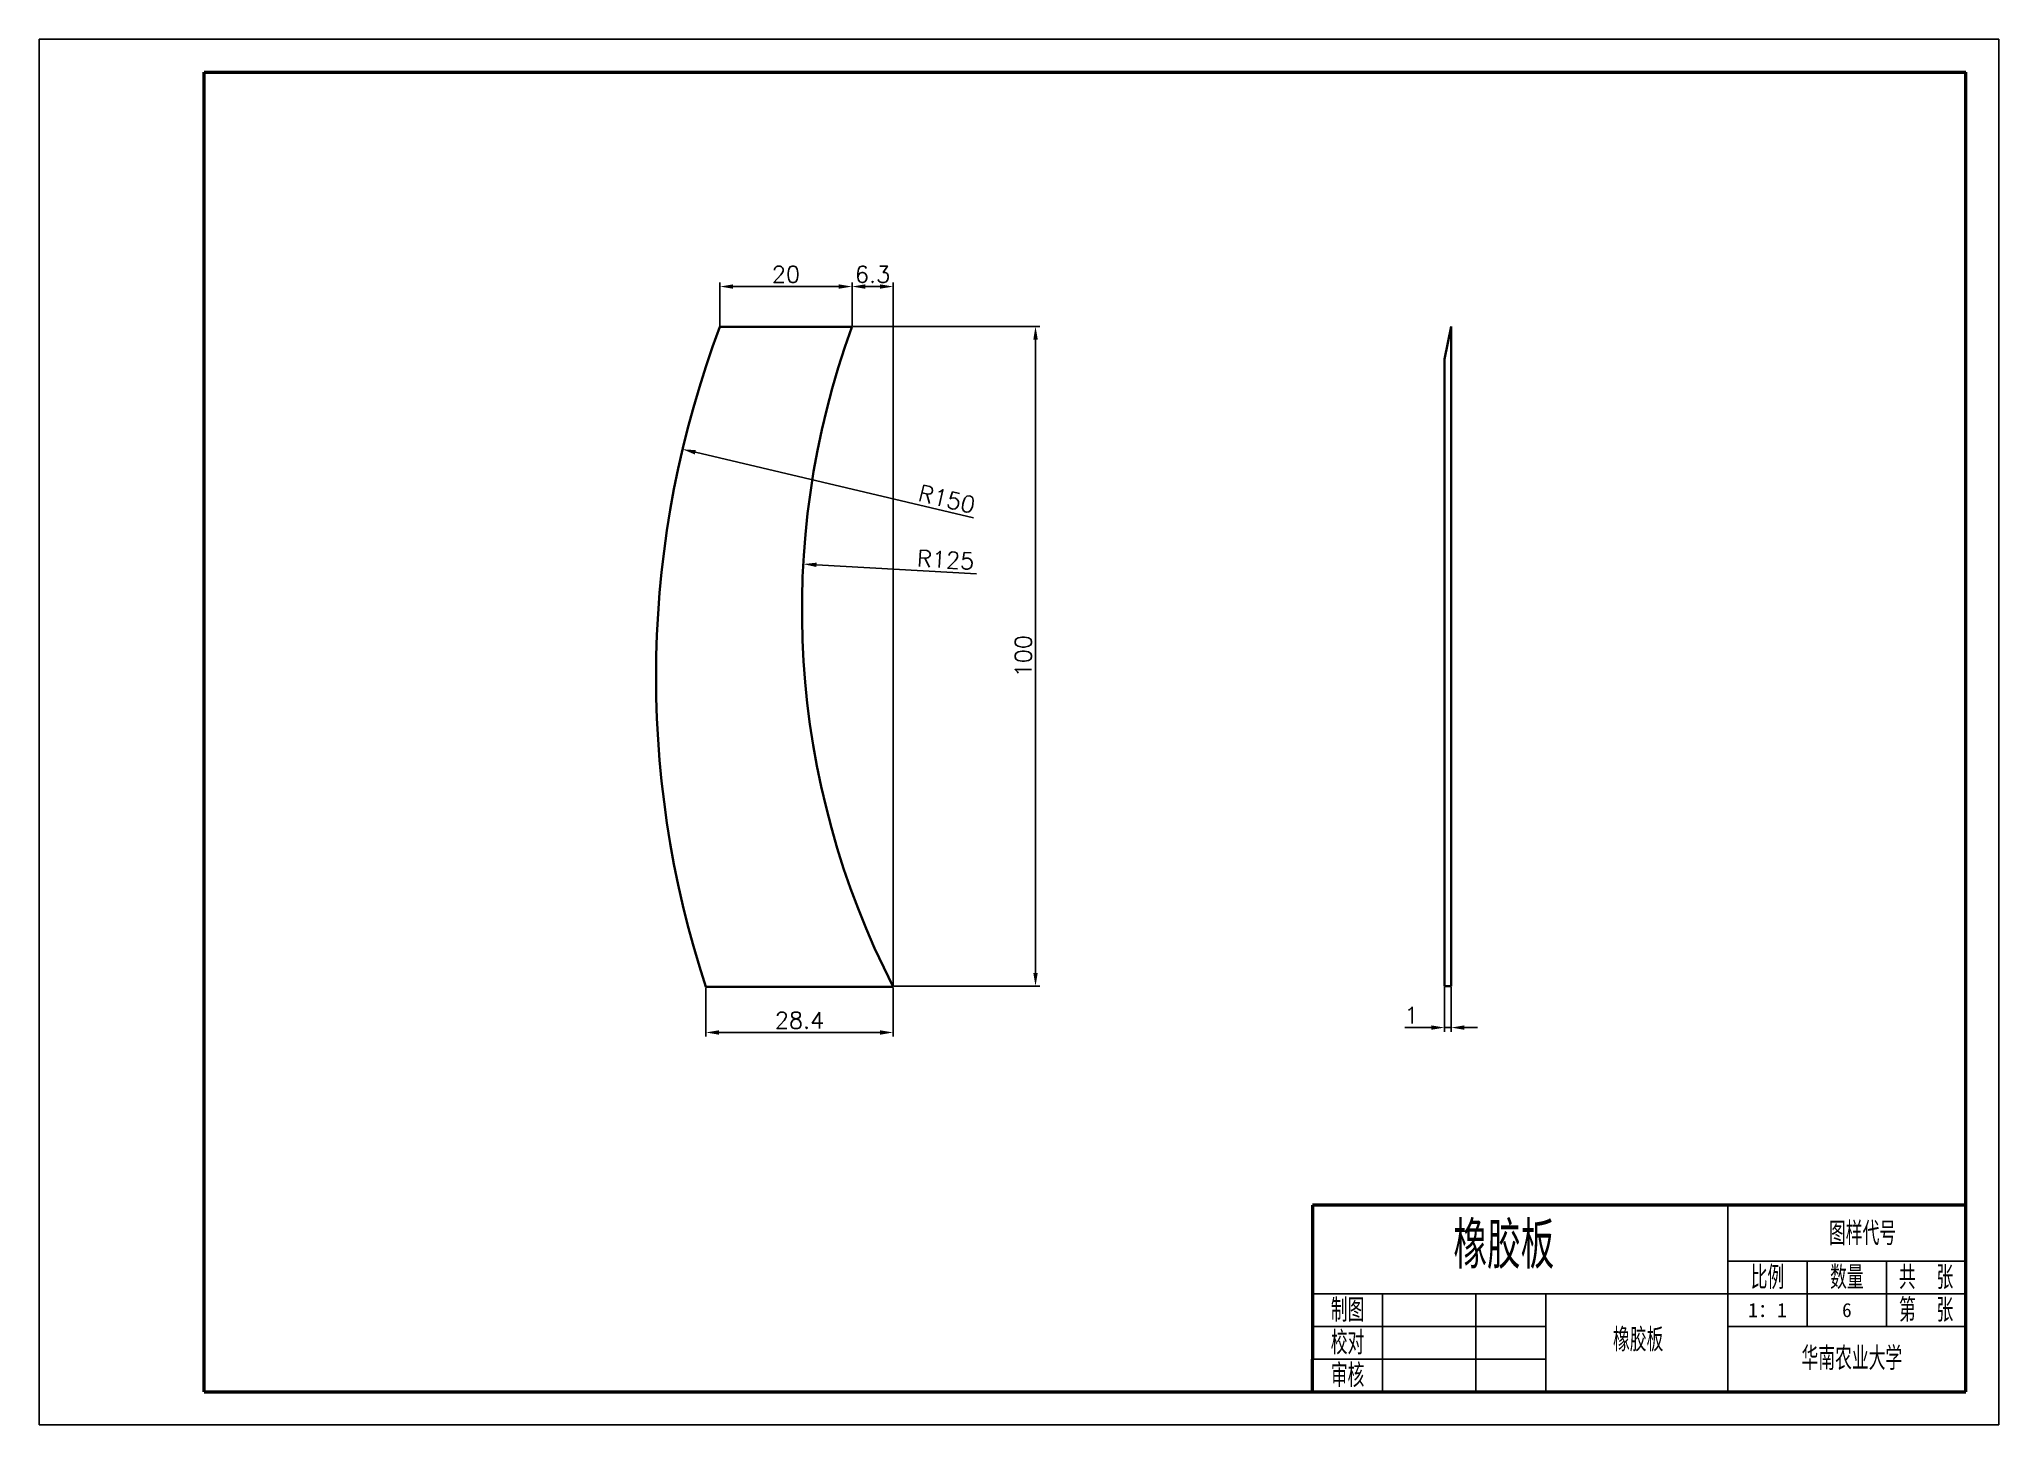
# Model space of a CAD drawing. Header units: millimetres. Extents: x 406 to 703, y 556 to 766.
import ezdxf
from ezdxf.enums import TextEntityAlignment as Align

# ---------------------------------------------------------------- set-up
doc = ezdxf.new("R2010")
doc.units = ezdxf.units.MM
doc.header["$LTSCALE"] = 0.3
doc.header["$PDMODE"] = 3
doc.layers.get('Defpoints').update_dxf_attribs({"lineweight": 25})
for name, color, linetype, lineweight in [('图框', 7, 'Continuous', 25), ('尺寸线', 7, 'Continuous', 25), ('粗实线', 7, 'Continuous', 35)]:
    doc.layers.add(name, color=color, linetype=linetype, lineweight=lineweight)
doc.styles.get("Standard").update_dxf_attribs({"font": '', "height": 1.23})
doc.styles.add('我的样式', font='txt.shx', dxfattribs={"bigfont": 'gbcbig.shx'})
doc.styles.get('Standard').set_extended_font_data('SimSun')
doc.dimstyles.new('标注样式', dxfattribs={"dimscale": 0.5, "dimtxt": 5, "dimasz": 4, "dimexe": 1.25, "dimexo": 0.2, "dimgap": 1.2, "dimtad": 1, "dimdec": 1, "dimdsep": 46, "dimtxsty": '我的样式', "dimcen": 2.5, "dimclrd": 256, "dimclre": 256, "dimclrt": 256, "dimadec": 0, "dimazin": 0, "dimtfac": 1, "dimtdec": 1, "dimtmove": 0, "dimatfit": 3, "dimfxl": 1, "dimarcsym": 0})

# ---------------------------------------------------------------- blocks, each defined once
blk = doc.blocks.new('*D55')
at = {"layer": 'Defpoints', "color": 0, "lineweight": 0, "transparency": 16777216}
for p in [(619.39, 622.42), (620.39, 622.42), (619.39, 616.13)]:
    blk.add_point(p, dxfattribs=at)
at = {"layer": '尺寸线', "lineweight": -2, "transparency": 16777216}
for p, q in [((619.39, 622.32), (619.39, 615.51)), ((620.39, 622.32), (620.39, 615.51)), ((617.39, 616.13), (613.35, 616.13)), ((620.39, 616.13), (619.39, 616.13)), ((622.39, 616.13), (624.39, 616.13))]:
    blk.add_line(p, q, dxfattribs=at)
at = {"layer": '尺寸线', "lineweight": 0, "transparency": 16777216}
for points in [[(617.39, 616.46), (617.39, 615.8), (619.39, 616.13)], [(622.39, 616.46), (622.39, 615.8), (620.39, 616.13)]]:
    blk.add_solid(points, dxfattribs=at)
at = {"layer": '尺寸线', "transparency": 16777216, "insert": (614.37, 617.98), "char_height": 2.5, "attachment_point": 5, "style": '我的样式'}
blk.add_mtext('1', dxfattribs=at)
blk = doc.blocks.new('*D56')
at = {"layer": 'Defpoints', "color": 0, "lineweight": 0, "transparency": 16777216}
for p in [(507.44, 622.32), (535.84, 622.32), (535.84, 615.39)]:
    blk.add_point(p, dxfattribs=at)
at = {"layer": '尺寸线', "lineweight": -2, "transparency": 16777216}
for p, q in [((507.44, 622.22), (507.44, 614.76)), ((535.84, 622.22), (535.84, 614.76)), ((509.44, 615.39), (533.84, 615.39))]:
    blk.add_line(p, q, dxfattribs=at)
at = {"layer": '尺寸线', "lineweight": 0, "transparency": 16777216}
for points in [[(509.44, 615.72), (509.44, 615.05), (507.44, 615.39)], [(533.84, 615.72), (533.84, 615.05), (535.84, 615.39)]]:
    blk.add_solid(points, dxfattribs=at)
at = {"layer": '尺寸线', "transparency": 16777216, "insert": (521.64, 617.24), "char_height": 2.5, "attachment_point": 5, "style": '我的样式'}
blk.add_mtext('28.4', dxfattribs=at)
blk = doc.blocks.new('*D57')
at = {"layer": 'Defpoints', "color": 0, "lineweight": 0, "transparency": 16777216}
for p in [(509.56, 728.45), (509.56, 722.32), (529.59, 722.32)]:
    blk.add_point(p, dxfattribs=at)
at = {"layer": '尺寸线', "lineweight": -2, "transparency": 16777216}
for p, q in [((509.56, 722.42), (509.56, 729.08)), ((527.59, 728.45), (511.56, 728.45)), ((529.59, 722.42), (529.59, 729.08))]:
    blk.add_line(p, q, dxfattribs=at)
at = {"layer": '尺寸线', "lineweight": 0, "transparency": 16777216}
for points in [[(511.56, 728.78), (511.56, 728.12), (509.56, 728.45)], [(527.59, 728.78), (527.59, 728.12), (529.59, 728.45)]]:
    blk.add_solid(points, dxfattribs=at)
at = {"layer": '尺寸线', "transparency": 16777216, "insert": (519.57, 730.3), "char_height": 2.5, "attachment_point": 5, "style": '我的样式'}
blk.add_mtext('20', dxfattribs=at)
blk = doc.blocks.new('*D58')
at = {"layer": 'Defpoints', "color": 0, "lineweight": 0, "transparency": 16777216}
for p in [(535.84, 728.45), (529.59, 722.32), (535.84, 622.32)]:
    blk.add_point(p, dxfattribs=at)
at = {"layer": '尺寸线', "lineweight": -2, "transparency": 16777216}
for p, q in [((529.59, 722.42), (529.59, 729.08)), ((531.59, 728.45), (533.84, 728.45)), ((535.84, 622.42), (535.84, 729.08))]:
    blk.add_line(p, q, dxfattribs=at)
at = {"layer": '尺寸线', "lineweight": 0, "transparency": 16777216}
for points in [[(531.59, 728.78), (531.59, 728.12), (529.59, 728.45)], [(533.84, 728.78), (533.84, 728.12), (535.84, 728.45)]]:
    blk.add_solid(points, dxfattribs=at)
at = {"layer": '尺寸线', "transparency": 16777216, "insert": (532.71, 730.3), "char_height": 2.5, "attachment_point": 5, "style": '我的样式'}
blk.add_mtext('6.3', dxfattribs=at)
blk = doc.blocks.new('*D59')
at = {"layer": 'Defpoints', "color": 0, "lineweight": 0, "transparency": 16777216}
for p in [(522.2, 686.38), (647.01, 679.47)]:
    blk.add_point(p, dxfattribs=at)
at = {"layer": '尺寸线', "lineweight": -2, "transparency": 16777216}
blk.add_line((548.45, 684.93), (524.2, 686.27), dxfattribs=at)
at = {"layer": '尺寸线', "lineweight": 0, "transparency": 16777216}
blk.add_solid([(524.22, 686.6), (524.18, 685.94), (522.2, 686.38)], dxfattribs=at)
at = {"layer": '尺寸线', "transparency": 16777216, "insert": (543.79, 687.04), "char_height": 2.5, "attachment_point": 5, "rotation": 356.8311, "style": '我的样式'}
blk.add_mtext('R125', dxfattribs=at)
blk = doc.blocks.new('*D60')
at = {"layer": 'Defpoints', "color": 0, "lineweight": 0, "transparency": 16777216}
for p in [(503.9, 703.79), (649.89, 669.32)]:
    blk.add_point(p, dxfattribs=at)
at = {"layer": '尺寸线', "lineweight": -2, "transparency": 16777216}
blk.add_line((547.98, 693.38), (505.85, 703.33), dxfattribs=at)
at = {"layer": '尺寸线', "lineweight": 0, "transparency": 16777216}
blk.add_solid([(505.92, 703.65), (505.77, 703), (503.9, 703.79)], dxfattribs=at)
at = {"layer": '尺寸线', "transparency": 16777216, "insert": (543.97, 696.23), "char_height": 2.5, "attachment_point": 5, "rotation": 346.715, "style": '我的样式'}
blk.add_mtext('R150', dxfattribs=at)
blk = doc.blocks.new('*D69')
at = {"layer": 'Defpoints', "color": 0, "lineweight": 0, "transparency": 16777216}
for p in [(529.59, 722.42), (535.84, 622.42), (557.4, 622.42)]:
    blk.add_point(p, dxfattribs=at)
at = {"layer": '尺寸线', "lineweight": -2, "transparency": 16777216}
for p, q in [((529.69, 722.42), (558.03, 722.42)), ((557.4, 720.42), (557.4, 624.42)), ((535.94, 622.42), (558.03, 622.42))]:
    blk.add_line(p, q, dxfattribs=at)
at = {"layer": '尺寸线', "lineweight": 0, "transparency": 16777216}
for points in [[(557.07, 720.42), (557.74, 720.42), (557.4, 722.42)], [(557.07, 624.42), (557.74, 624.42), (557.4, 622.42)]]:
    blk.add_solid(points, dxfattribs=at)
at = {"layer": '尺寸线', "transparency": 16777216, "insert": (555.55, 672.42), "char_height": 2.5, "attachment_point": 5, "rotation": 90, "style": '我的样式'}
blk.add_mtext('100', dxfattribs=at)

msp = doc.modelspace()

# ---------------------------------------------------------------- linework, layer by layer
at = {"layer": '图框', "color": 0, "lineweight": -3}
for p, q in [((703.4, 765.94), (406.4, 765.94)), ((406.4, 765.94), (406.4, 555.92)), ((703.4, 555.92), (703.4, 765.94)), ((662.33, 560.92), (662.33, 589.21)), ((698.4, 560.92), (698.4, 589.21)), ((662.33, 580.72), (698.4, 580.72)), ((686.38, 580.72), (674.35, 580.72)), ((674.35, 580.72), (674.35, 570.82)), ((686.38, 570.82), (686.38, 580.72)), ((599.4, 575.77), (610, 575.77)), ((610, 575.77), (624.15, 575.77)), ((610, 570.82), (610, 575.77)), ((624.15, 570.82), (624.15, 575.77)), ((624.15, 575.77), (698.4, 575.77)), ((634.75, 575.77), (634.75, 560.92)), ((599.4, 570.82), (610, 570.82)), ((610, 560.92), (610, 570.82)), ((610, 570.82), (624.15, 570.82)), ((624.15, 560.92), (624.15, 570.82)), ((624.15, 570.82), (634.75, 570.82)), ((624.15, 570.82), (634.75, 570.82)), ((662.33, 570.82), (698.4, 570.82)), ((599.4, 565.87), (610, 565.87)), ((610, 565.87), (624.15, 565.87)), ((624.15, 565.87), (634.75, 565.87)), ((698.4, 560.92), (599.4, 560.92)), ((674.35, 560.92), (662.33, 560.92)), ((698.4, 560.92), (686.38, 560.92)), ((406.4, 555.92), (703.4, 555.92)), ((406.4, 555.92), (703.4, 555.92))]:
    msp.add_line(p, q, dxfattribs=at)
at = {"layer": '图框', "color": 0, "lineweight": 50}
for p, q in [((431.4, 760.92), (698.4, 760.92)), ((431.4, 560.92), (431.4, 760.92)), ((698.4, 560.92), (698.4, 760.92)), ((698.4, 589.21), (599.4, 589.21)), ((599.4, 589.21), (599.4, 565.87)), ((599.4, 560.92), (599.4, 565.87)), ((431.4, 560.92), (698.4, 560.92))]:
    msp.add_line(p, q, dxfattribs=at)
at = {"layer": '粗实线'}
for p, q in [((529.59, 722.32), (509.56, 722.32)), ((620.39, 722.42), (619.39, 717.42)), ((620.39, 722.42), (620.39, 622.42)), ((619.39, 717.42), (619.39, 622.42)), ((535.84, 622.32), (507.44, 622.32)), ((619.39, 622.42), (620.39, 622.42))]:
    msp.add_line(p, q, dxfattribs=at)
for centre, radius, start, end in [((649.89, 669.32), 150, 159.3087, 198.2602), ((647.01, 679.47), 125, 159.9537, 207.2079)]:
    msp.add_arc(centre, radius, start, end, dxfattribs=at)

# ---------------------------------------------------------------- texts
at = {"layer": '图框', "color": 0, "lineweight": -3, "char_height": 3.536, "attachment_point": 5, "style": '我的样式'}
for s, insert, width in [('比例', (668.34, 578.25), 12.0214), ('数量', (680.37, 578.25), 12.0214), ('共 张', (692.39, 578.25), 12.0214), ('{\\C0;制图}', (604.7, 573.3), 10.6071), ('第 张', (692.39, 573.3), 12.0214), ('校对', (604.7, 568.35), 10.6071), ('审核', (604.7, 563.4), 10.6071)]:
    msp.add_mtext(s, dxfattribs=dict(at, insert=insert, width=width))
at = {"layer": '图框', "color": 0, "lineweight": -3, "style": '我的样式'}
for tag, text, height, p in [('橡胶板', '刀片', 7.071, (628.38, 579.59)), ('图样代号', '图样代号', 3.536, (682.75, 583.15)), ('橡胶板', '材料代号', 3.536, (648.74, 567.04)), ('华南农业大学', '华南农业大学', 3.536, (681.13, 564.23))]:
    msp.add_attdef(tag, text=text, height=height, dxfattribs=at).set_placement(p, align=Align.CENTER)
at = {"layer": '尺寸线', "width": 12.0214, "attachment_point": 5}
for s, insert, char_height in [('1：1', (668.34, 573.3), 2.143), ('6', (680.37, 573.3), 2.14)]:
    msp.add_mtext(s, dxfattribs=dict(at, insert=insert, char_height=char_height))

# ---------------------------------------------------------------- dimensions: what is measured, and where the dimension line sits
at = {"layer": '尺寸线'}
for base, p1, p2, picture, middle in [((509.56, 728.45), (529.59, 722.32), (509.56, 722.32), '*D57', (519.57, 730.3)), ((535.8429, 728.4503), (529.5851, 722.3186), (535.8429, 622.3186), '*D58', (532.714, 730.3003)), ((535.84, 615.39), (507.44, 622.32), (535.84, 622.32), '*D56', (521.64, 617.24)), ((619.39, 616.13), (620.39, 622.42), (619.39, 622.42), '*D55', (614.37, 617.98))]:
    dim = msp.add_linear_dim(base=base, p1=p1, p2=p2, dimstyle='标注样式', dxfattribs=at)
    dim.commit()
    dim.dimension.update_dxf_attribs({"geometry": picture, "text_midpoint": middle})
dim = msp.add_linear_dim(base=(557.4, 622.42), p1=(529.59, 722.42), p2=(535.84, 622.42), angle=90, dimstyle='标注样式', dxfattribs=at)
dim.commit()
dim.dimension.update_dxf_attribs({"geometry": '*D69', "text_midpoint": (555.55, 672.42)})
for center, mpoint, picture, middle in [((649.89, 669.32), (503.9, 703.79), '*D60', (543.54, 694.43)), ((647.01, 679.47), (522.2, 686.38), '*D59', (543.69, 685.19))]:
    dim = msp.add_radius_dim(center=center, mpoint=mpoint, dimstyle='标注样式', dxfattribs=at)
    dim.commit()
    dim.dimension.update_dxf_attribs({"geometry": picture, "text_midpoint": middle, "dimtype": 164})

doc.saveas('drawing.dxf')
